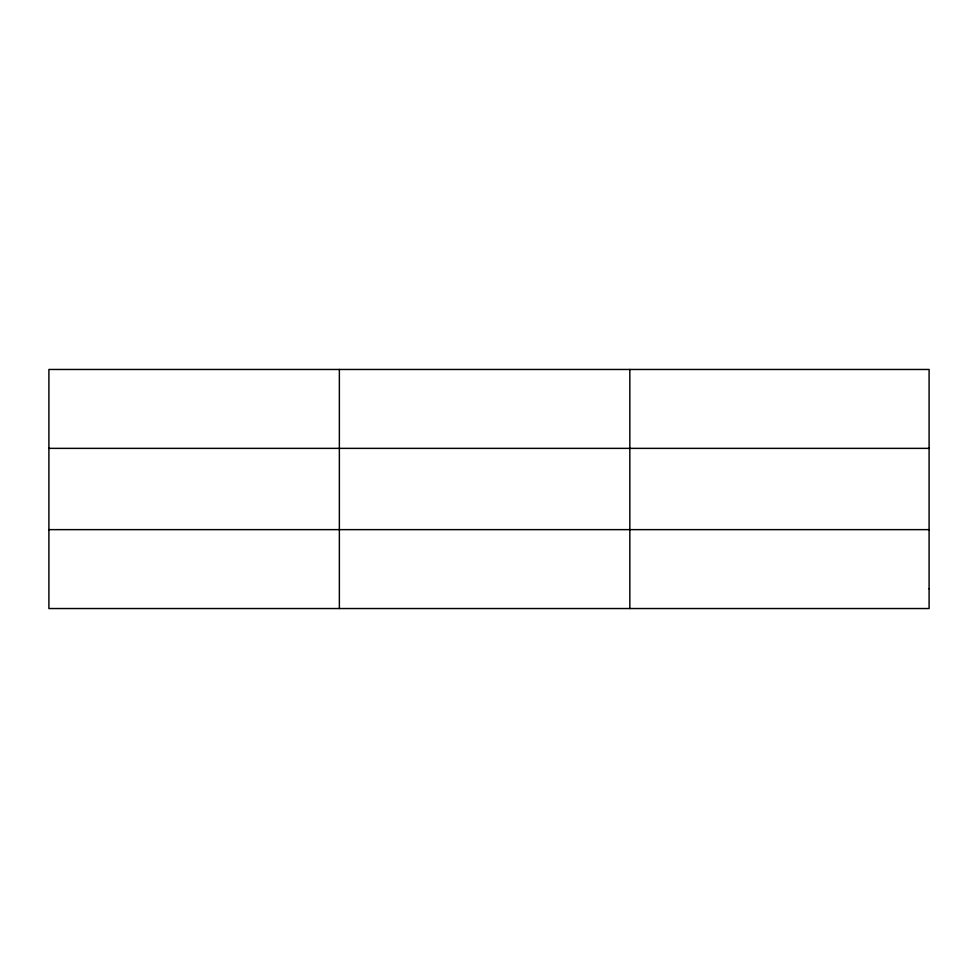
<?xml version="1.0" encoding="UTF-8"?>
<svg xmlns="http://www.w3.org/2000/svg" width="978" height="978" viewBox="0 0 978 978"><rect width="100%" height="100%" fill="white"/><g stroke="black" fill="none" stroke-linecap="round" stroke-linejoin="round"><path stroke-width="1.47" d="M339.366 369.464L339.366 608.536M629.832 369.464L629.832 608.536M48.9 448.364L929.1 448.364M48.9 529.636L929.1 529.636M929.1 588.817L929.1 608.536L48.9 608.536L48.9 369.464L929.1 369.464L929.1 588.817"/></g></svg>
